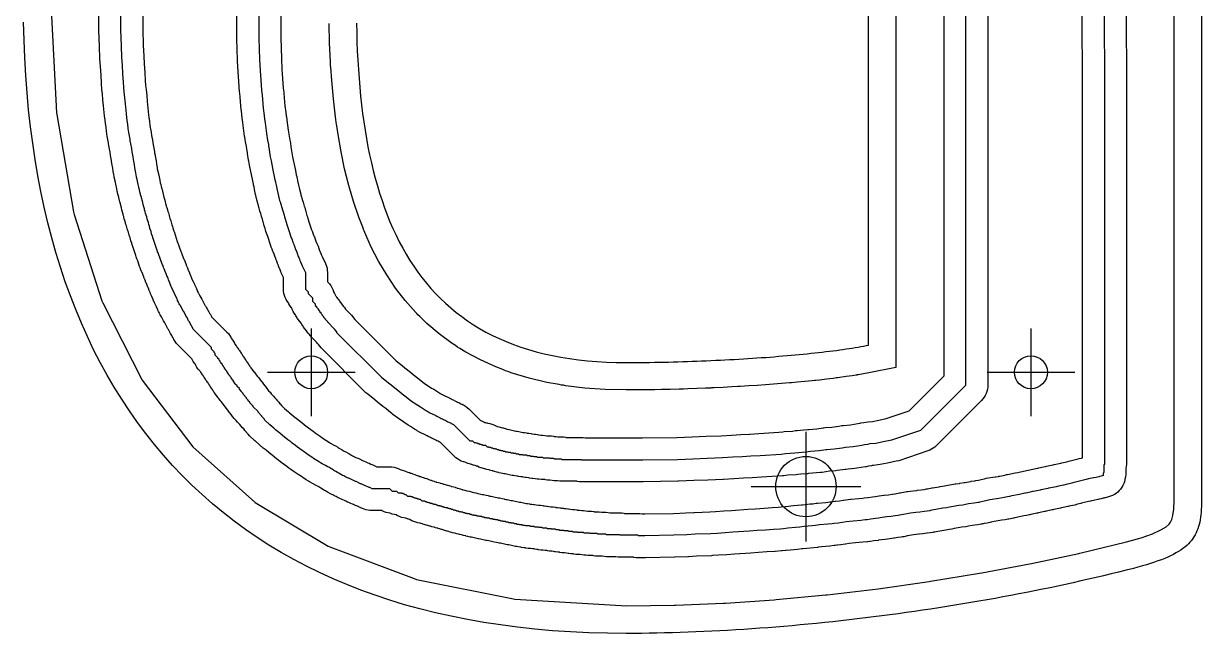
# Model space of a CAD drawing. Header units: millimetres. Extents: x 0 to 1800, y 0 to 406.
# Drawn here: x 0 to 214.8, y 51.5 to 162.7 of the extents above; entities that cross this region are included whole.
import ezdxf

# ---------------------------------------------------------------- set-up
doc = ezdxf.new("R2010")
doc.units = ezdxf.units.MM
for name, color, linetype in [('1_LETTERS', 7, 'Continuous'), ('2_BACK_inset_5mm', 7, 'Continuous'), ('4_THREADED_RODS_MX', 7, 'Continuous'), ('5_CABLE_EXITS_D11', 7, 'Continuous'), ('CENTERLINE', 7, 'Continuous'), ('GROOVE_8MM', 7, 'Continuous')]:
    doc.layers.add(name, color=color, linetype=linetype)

msp = doc.modelspace()

# ---------------------------------------------------------------- linework, layer by layer
at = {"layer": '1_LETTERS'}
for points in [[(214.81, 394.12), (214.81, 75.71), (214.81, 75.17), (214.8, 74.63), (214.77, 74.12), (214.74, 73.62), (214.7, 73.14), (214.64, 72.67), (214.57, 72.22), (214.49, 71.79), (214.39, 71.37), (214.28, 70.96), (214.15, 70.57), (214, 70.18), (213.84, 69.82), (213.65, 69.46), (213.45, 69.11), (213.23, 68.78), (212.99, 68.45), (212.72, 68.14), (212.43, 67.83), (212.12, 67.53), (211.78, 67.24), (211.42, 66.96), (211.03, 66.69), (210.62, 66.42), (210.17, 66.16), (209.7, 65.91), (209.2, 65.66), (208.67, 65.41), (208.11, 65.17), (207.52, 64.93), (206.89, 64.7), (206.23, 64.47), (205.53, 64.24), (204.8, 64.01), (204.04, 63.79), (203.24, 63.56), (202.4, 63.34), (201.06, 63), (199.71, 62.66), (198.35, 62.33), (196.98, 62.01), (195.61, 61.68), (194.23, 61.36), (192.84, 61.05), (191.45, 60.74), (190.05, 60.43), (188.64, 60.13), (187.22, 59.83), (185.8, 59.54), (184.38, 59.25), (182.94, 58.97), (181.51, 58.69), (180.07, 58.42), (178.62, 58.15), (177.17, 57.88), (175.71, 57.62), (174.25, 57.36), (172.79, 57.11), (171.32, 56.87), (169.85, 56.63), (168.38, 56.39), (166.91, 56.16), (165.43, 55.93), (163.95, 55.71), (162.47, 55.49), (160.98, 55.28), (159.5, 55.08), (158.01, 54.88), (156.52, 54.68), (155.03, 54.49), (153.55, 54.31), (152.06, 54.13), (150.57, 53.96), (149.08, 53.79), (147.59, 53.62), (146.11, 53.47), (144.62, 53.32), (143.13, 53.17), (141.65, 53.03), (140.17, 52.9), (138.69, 52.77), (137.22, 52.65), (135.74, 52.53), (134.27, 52.42), (132.8, 52.31), (131.34, 52.22), (129.88, 52.12), (128.42, 52.04), (126.97, 51.96), (125.52, 51.88), (124.07, 51.81), (122.63, 51.75), (121.2, 51.7), (119.77, 51.65), (118.35, 51.6), (116.93, 51.57), (115.52, 51.54), (114.11, 51.52), (112.72, 51.5), (111.32, 51.49), (109.94, 51.49), (106.5, 51.52), (103.11, 51.61), (99.78, 51.77), (96.5, 51.99), (93.28, 52.27), (90.12, 52.62), (87.01, 53.03), (83.95, 53.49), (80.96, 54.02), (78.01, 54.61), (75.13, 55.26), (72.29, 55.97), (69.52, 56.73), (66.8, 57.56), (64.13, 58.45), (61.52, 59.39), (58.96, 60.39), (56.46, 61.45), (54.02, 62.57), (51.63, 63.74), (49.29, 64.97), (47.01, 66.26), (44.78, 67.6), (42.61, 69), (40.49, 70.45), (38.43, 71.96), (36.42, 73.52), (34.47, 75.14), (32.57, 76.81), (30.73, 78.53), (28.94, 80.3), (27.2, 82.13), (25.52, 84.01), (23.89, 85.95), (22.32, 87.93), (20.8, 89.97), (19.33, 92.05), (17.92, 94.19), (16.56, 96.37), (15.26, 98.61), (14.01, 100.9), (12.81, 103.23), (11.67, 105.62), (10.58, 108.05), (9.55, 110.53), (8.57, 113.05), (7.64, 115.63), (6.76, 118.25), (5.94, 120.92), (5.18, 123.63), (4.46, 126.39), (3.8, 129.2), (3.19, 132.05), (2.64, 134.94), (2.14, 137.88), (1.69, 140.87), (1.29, 143.89), (0.95, 146.97), (0.66, 150.08), (0.42, 153.24), (0.24, 156.43), (0.11, 159.67), (0.03, 162.96)], [(60.73, 162.79), (60.77, 161.07), (60.82, 159.36), (60.89, 157.67), (60.98, 156), (61.08, 154.34), (61.2, 152.7), (61.34, 151.08), (61.49, 149.47), (61.66, 147.89), (61.86, 146.32), (62.07, 144.77), (62.3, 143.24), (62.56, 141.73), (62.83, 140.24), (63.13, 138.77), (63.45, 137.32), (63.79, 135.9), (64.15, 134.49), (64.54, 133.11), (64.95, 131.75), (65.39, 130.42), (65.85, 129.11), (66.33, 127.82), (66.84, 126.56), (67.38, 125.32), (67.95, 124.11), (68.54, 122.92), (69.16, 121.76), (69.8, 120.63), (70.48, 119.52), (71.18, 118.44), (71.92, 117.39), (72.68, 116.37), (73.48, 115.37), (74.3, 114.41), (75.16, 113.47), (76.05, 112.56), (76.97, 111.69), (77.92, 110.84), (78.91, 110.03), (79.93, 109.25), (80.98, 108.5), (82.07, 107.78), (83.19, 107.1), (84.35, 106.45), (85.55, 105.83), (86.78, 105.25), (88.05, 104.7), (89.35, 104.19), (90.7, 103.71), (92.08, 103.27), (93.5, 102.86), (94.96, 102.49), (96.46, 102.16), (98, 101.87), (99.58, 101.61), (101.2, 101.39), (102.86, 101.21), (104.57, 101.07), (106.32, 100.97), (108.11, 100.91), (109.94, 100.89), (110.78, 100.89), (111.63, 100.89), (112.48, 100.9), (113.33, 100.91), (114.19, 100.92), (115.05, 100.93), (115.91, 100.95), (116.77, 100.96), (117.63, 100.98), (118.5, 101), (119.36, 101.03), (120.22, 101.05), (121.09, 101.08), (121.95, 101.11), (122.81, 101.14), (123.67, 101.17), (124.53, 101.21), (125.38, 101.25), (126.24, 101.29), (127.09, 101.33), (127.93, 101.37), (128.78, 101.42), (129.62, 101.46), (130.45, 101.51), (131.28, 101.56), (132.11, 101.61), (132.93, 101.66), (133.74, 101.72), (134.55, 101.78), (135.35, 101.83), (136.14, 101.89), (136.93, 101.95), (137.71, 102.02), (138.48, 102.08), (139.25, 102.15), (140, 102.21), (140.74, 102.28), (141.48, 102.35), (142.21, 102.42), (142.92, 102.49), (143.63, 102.57), (144.32, 102.64), (145.01, 102.72), (145.68, 102.79), (146.34, 102.87), (146.98, 102.95), (147.62, 103.03), (148.24, 103.11), (148.85, 103.19), (149.44, 103.28), (150.02, 103.36), (150.59, 103.44), (151.14, 103.53), (151.67, 103.62), (152.19, 103.71), (152.7, 103.79), (153.18, 103.88), (153.65, 103.97), (154.11, 104.06), (154.11, 263.73)]]:
    msp.add_lwpolyline(points, dxfattribs=at)
at = {"layer": '2_BACK_inset_5mm'}
for points in [[(5, 166.41), (6.05, 146.44), (6.09, 146.1), (9.15, 128.39), (9.27, 127.89), (14.32, 112.15), (14.47, 111.77), (21.6, 97.77), (21.64, 97.7), (30.89, 85.54), (42.21, 75.41), (42.25, 75.38), (55.58, 67.41), (55.9, 67.25), (71.23, 61.48), (71.67, 61.35), (89.35, 57.78), (89.64, 57.74), (110.05, 56.49), (118.68, 56.62), (118.91, 56.63), (127.68, 57), (128.05, 57.03), (136.9, 57.64), (137.29, 57.67), (146.32, 58.52), (146.57, 58.55), (155.88, 59.64), (165.16, 60.95), (165.41, 60.99), (174.37, 62.46), (174.75, 62.53), (183.48, 64.17), (183.85, 64.25), (192.43, 66.08), (192.66, 66.14), (201.12, 68.18), (203.8, 68.94), (205.89, 69.67), (207.4, 70.36), (208.38, 70.95), (208.91, 71.42), (209.2, 71.79), (209.42, 72.26), (209.62, 73), (209.76, 74.16), (209.81, 75.79), (209.81, 393.91)], [(159.11, 268.08), (159.11, 99.95), (154.19, 98.98), (153.21, 98.81), (152.19, 98.64), (152.06, 98.62), (151.99, 98.6), (151.87, 98.58), (151.12, 98.47), (150.01, 98.31), (148.86, 98.15), (148.49, 98.1), (148.39, 98.09), (148.25, 98.07), (147.66, 98), (146.43, 97.85), (145.15, 97.7), (144.49, 97.63), (144.37, 97.62), (144.25, 97.6), (143.84, 97.56), (142.49, 97.42), (141.11, 97.29), (140.09, 97.2), (139.99, 97.19), (139.91, 97.19), (139.7, 97.17), (138.26, 97.04), (136.8, 96.93), (135.31, 96.82), (133.8, 96.71), (132.27, 96.61), (130.72, 96.52), (130.49, 96.5), (130.41, 96.5), (130.29, 96.49), (129.15, 96.43), (127.57, 96.35), (125.98, 96.27), (125.47, 96.25), (125.35, 96.24), (125.2, 96.24), (124.39, 96.2), (122.78, 96.14), (121.17, 96.08), (120.35, 96.05), (120.2, 96.05), (120.07, 96.05), (119.55, 96.03), (117.94, 95.99), (116.33, 95.95), (115.16, 95.93), (115.04, 95.93), (114.96, 95.93), (114.72, 95.92), (113.12, 95.9), (111.52, 95.89), (109.89, 95.89), (106.09, 95.97), (102.39, 96.23), (98.84, 96.66), (98.46, 96.73), (98.13, 96.75), (97.7, 96.86), (95.45, 97.26), (92.2, 98.03), (89.1, 98.97), (88.32, 99.26), (87.88, 99.37), (87.43, 99.59), (86.14, 100.08), (83.33, 101.35), (80.67, 102.78), (79.59, 103.46), (79.13, 103.69), (78.78, 103.98), (78.16, 104.37), (75.79, 106.11), (73.59, 108), (72.29, 109.28), (71.92, 109.58), (71.71, 109.85), (71.53, 110.03), (69.62, 112.18), (67.86, 114.46), (66.25, 116.85), (64.78, 119.34), (63.44, 121.93), (62.23, 124.62), (62.12, 124.91), (62, 125.14), (61.87, 125.55), (61.15, 127.39), (60.18, 130.25), (59.32, 133.19), (59.11, 134.06), (59.01, 134.36), (58.93, 134.78), (58.57, 136.2), (57.92, 139.29), (57.37, 142.45), (57.14, 144.02), (57.07, 144.35), (57.04, 144.71), (56.9, 145.67), (56.52, 148.96), (56.21, 152.31), (56.05, 154.74), (56.02, 155.02), (56.02, 155.25), (55.98, 155.72), (55.83, 159.19), (55.74, 162.71)]]:
    msp.add_lwpolyline(points, dxfattribs=at)
at = {"layer": '4_THREADED_RODS_MX'}
for p, q in [((52.48, 107.11), (52.48, 91.11)), ((183.72, 107.11), (183.72, 91.11)), ((44.48, 99.11), (60.48, 99.11)), ((175.72, 99.11), (191.72, 99.11))]:
    msp.add_line(p, q, dxfattribs=at)
for centre in [(52.48, 99.11), (183.72, 99.11)]:
    msp.add_circle(centre, 3, dxfattribs=at)
at = {"layer": '5_CABLE_EXITS_D11'}
for p, q in [((142.69, 88.27), (142.69, 68.27)), ((132.69, 78.27), (152.69, 78.27))]:
    msp.add_line(p, q, dxfattribs=at)
msp.add_circle((142.69, 78.27), 5.5, dxfattribs=at)
at = {"layer": 'CENTERLINE'}
for points in [[(197.03, 385.61), (197.12, 82.32), (197.02, 82.23), (197.02, 80.83), (196.92, 80.73), (196.92, 80.28), (196.55, 80.19), (196.25, 80.09), (196.12, 80.05), (195.62, 79.95), (195.22, 79.85), (195.13, 79.84), (194.22, 79.65), (193.82, 79.55), (193.32, 79.45), (191.85, 79.09), (191.55, 78.99), (191.15, 78.89), (190.95, 78.82), (190.12, 78.65), (189.72, 78.55), (189.63, 78.54), (188.72, 78.35), (188.32, 78.25), (187.32, 78.05), (186.92, 77.95), (186.83, 77.94), (185.92, 77.75), (185.52, 77.65), (185.43, 77.64), (184.52, 77.45), (184.12, 77.35), (184.03, 77.34), (183.12, 77.15), (182.72, 77.05), (182.63, 77.04), (182.13, 76.94), (181.63, 76.84), (180.22, 76.55), (179.82, 76.45), (179.73, 76.44), (178.82, 76.25), (178.55, 76.19), (177.85, 76.1), (176.2, 75.82), (175.52, 75.65), (175.43, 75.64), (174.93, 75.54), (174.43, 75.44), (174.21, 75.39), (174.1, 75.37), (173.4, 75.27), (172.31, 75.09), (171.53, 74.94), (171.33, 74.9), (170.55, 74.8), (168.9, 74.52), (168.35, 74.39), (167.65, 74.3), (166.41, 74.09), (165.63, 73.94), (165.41, 73.89), (165.3, 73.87), (164.8, 73.8), (164.25, 73.72), (163.45, 73.62), (162.75, 73.52), (161.75, 73.4), (160.51, 73.19), (159.73, 73.04), (159.53, 73), (158.95, 72.92), (158.25, 72.82), (157.45, 72.72), (156.6, 72.6), (155.9, 72.5), (155.35, 72.42), (154.55, 72.32), (153.85, 72.22), (153.5, 72.18), (152.7, 72.11), (151.3, 71.98), (150.05, 71.82), (149.35, 71.72), (148.55, 71.62), (147.85, 71.52), (147.5, 71.48), (146.7, 71.41), (145.15, 71.27), (144.45, 71.17), (143.8, 71.11), (142.4, 70.98), (141.6, 70.88), (140.8, 70.81), (139.4, 70.68), (138.6, 70.58), (137.97, 70.52), (136.78, 70.44), (135.32, 70.34), (133.78, 70.24), (132.38, 70.14), (129.38, 69.94), (127.98, 69.84), (126.48, 69.74), (125.37, 69.66), (122.51, 69.56), (121, 69.46), (118.63, 69.38), (113.34, 69.28), (112.12, 69.28), (112.02, 69.38), (108.82, 69.38), (108.72, 69.48), (106.32, 69.48), (106.22, 69.58), (104.72, 69.58), (104.62, 69.68), (103.32, 69.68), (103.22, 69.78), (102.22, 69.78), (102.12, 69.88), (101.12, 69.88), (101.02, 69.98), (100.22, 69.98), (100.12, 70.08), (99.42, 70.08), (99.32, 70.18), (98.62, 70.18), (98.52, 70.28), (97.82, 70.28), (97.72, 70.38), (97.12, 70.38), (97.02, 70.48), (96.32, 70.48), (96.22, 70.58), (95.52, 70.58), (95.42, 70.68), (94.72, 70.68), (94.62, 70.78), (94.02, 70.78), (93.92, 70.88), (93.22, 70.88), (93.12, 70.98), (92.42, 70.98), (92.32, 71.08), (91.62, 71.08), (91.52, 71.18), (91.02, 71.18), (90.92, 71.28), (90.52, 71.28), (90.42, 71.38), (90.02, 71.38), (89.92, 71.48), (89.52, 71.48), (89.42, 71.58), (89.02, 71.58), (88.92, 71.68), (88.52, 71.68), (88.42, 71.78), (88.02, 71.78), (87.92, 71.88), (87.52, 71.88), (87.42, 71.98), (87.02, 71.98), (86.92, 72.08), (86.62, 72.08), (86.52, 72.18), (86.12, 72.18), (86.02, 72.28), (85.62, 72.28), (85.52, 72.38), (85.12, 72.38), (85.02, 72.48), (84.62, 72.48), (84.52, 72.58), (84.12, 72.58), (84.02, 72.68), (83.72, 72.68), (83.62, 72.78), (83.22, 72.78), (83.12, 72.88), (82.72, 72.88), (82.62, 72.98), (82.22, 72.98), (82.12, 73.08), (81.82, 73.08), (81.72, 73.18), (81.42, 73.18), (81.32, 73.28), (81.02, 73.28), (80.92, 73.38), (80.62, 73.38), (80.52, 73.48), (80.22, 73.48), (80.12, 73.58), (79.82, 73.58), (79.72, 73.68), (79.42, 73.68), (79.32, 73.78), (79.02, 73.78), (78.92, 73.88), (78.72, 73.88), (78.62, 73.98), (78.42, 73.98), (78.32, 74.08), (78.02, 74.08), (77.92, 74.18), (77.72, 74.18), (77.62, 74.28), (77.42, 74.28), (77.32, 74.38), (77.02, 74.38), (76.92, 74.48), (76.72, 74.48), (76.62, 74.58), (76.32, 74.58), (76.22, 74.68), (76.02, 74.68), (75.92, 74.78), (75.62, 74.78), (75.52, 74.88), (75.32, 74.88), (75.22, 74.98), (74.92, 74.98), (74.82, 75.08), (74.62, 75.08), (74.52, 75.18), (74.22, 75.18), (74.12, 75.28), (73.92, 75.28), (73.82, 75.38), (73.62, 75.38), (73.52, 75.48), (73.32, 75.48), (73.22, 75.58), (72.72, 75.58), (72.42, 75.88), (72.22, 75.88), (72.12, 75.98), (71.92, 75.98), (71.82, 76.08), (71.62, 76.08), (71.52, 76.18), (71.32, 76.18), (71.22, 76.28), (71.02, 76.28), (70.92, 76.38), (70.72, 76.38), (70.62, 76.48), (70.12, 76.48), (69.82, 76.78), (69.62, 76.78), (69.52, 76.88), (69.32, 76.88), (69.22, 76.98), (69.02, 76.98), (68.92, 77.08), (68.42, 77.08), (68.12, 77.38), (67.32, 77.38), (66.82, 77.88), (63.57, 77.88), (63.17, 78.08), (63.07, 78.08), (62.27, 78.48), (62.17, 78.48), (61.57, 78.78), (61.47, 78.78), (60.67, 79.18), (60.57, 79.18), (59.37, 79.78), (59.27, 79.78), (59.2, 79.81), (59, 79.91), (58.8, 80.01), (58.6, 80.11), (58.4, 80.21), (58.2, 80.31), (58, 80.41), (57.8, 80.51), (57.79, 80.52), (57.49, 80.72), (57.29, 80.82), (56.99, 81.02), (56.59, 81.22), (56.29, 81.42), (56.09, 81.52), (55.79, 81.72), (55.39, 81.92), (55.09, 82.12), (54.49, 82.42), (54.19, 82.62), (53.79, 82.82), (53.5, 83.01), (53.2, 83.21), (52.9, 83.41), (52.6, 83.61), (52.3, 83.81), (52.11, 83.94), (51.71, 84.24), (51, 84.71), (50.81, 84.84), (50.41, 85.15), (50.01, 85.45), (49.61, 85.75), (49.03, 86.18), (48.74, 86.41), (48.24, 86.81), (47.24, 87.61), (46.74, 88.01), (46.24, 88.41), (45.98, 88.62), (45.67, 88.89), (44.93, 89.55), (43.98, 90.43), (43.98, 90.53), (43.48, 91.03), (43.48, 91.13), (42.78, 91.83), (42.78, 91.93), (41.88, 92.83), (41.88, 92.93), (41.28, 93.53), (41.28, 93.63), (40.98, 93.93), (40.98, 94.03), (40.68, 94.33), (40.68, 94.43), (40.38, 94.73), (40.38, 94.83), (40.08, 95.13), (40.08, 95.23), (39.78, 95.53), (39.78, 95.63), (39.38, 96.03), (39.38, 96.13), (38.98, 96.53), (38.98, 96.63), (38.58, 97.03), (38.58, 97.13), (38.28, 97.43), (38.28, 97.53), (38.08, 97.73), (38.08, 97.83), (37.88, 98.03), (37.88, 98.13), (37.68, 98.33), (37.68, 98.43), (37.48, 98.63), (37.48, 98.73), (37.28, 98.93), (37.28, 99.03), (37.08, 99.23), (37.08, 99.33), (36.88, 99.53), (36.88, 99.63), (36.68, 99.83), (36.68, 99.93), (36.48, 100.13), (36.48, 100.23), (36.28, 100.43), (36.28, 100.53), (36.08, 100.73), (36.08, 100.83), (35.88, 101.03), (35.88, 101.13), (35.68, 101.33), (35.68, 101.43), (35.48, 101.63), (35.48, 101.73), (34.98, 102.23), (34.98, 102.53), (34.78, 102.73), (34.78, 102.83), (34.28, 103.33), (34.28, 103.63), (31.03, 106.88), (30.73, 107.48), (30.63, 107.58), (30.23, 108.38), (30.13, 108.48), (29.83, 109.08), (29.73, 109.18), (29.23, 110.18), (29.13, 110.28), (28.63, 111.28), (28.53, 111.38), (28.41, 111.61), (28.31, 111.81), (28.21, 112.01), (28.11, 112.21), (28.07, 112.29), (27.97, 112.59), (27.47, 113.59), (27.37, 113.89), (26.97, 114.69), (26.87, 114.99), (26.77, 115.19), (26.67, 115.49), (26.57, 115.69), (26.47, 115.99), (26.37, 116.19), (26.27, 116.49), (26.17, 116.69), (26.07, 116.99), (25.97, 117.19), (25.87, 117.49), (25.77, 117.69), (25.67, 117.99), (25.57, 118.19), (25.47, 118.49), (25.37, 118.69), (25.27, 118.99), (25.17, 119.19), (25.07, 119.49), (24.97, 119.69), (24.57, 120.89), (24.47, 121.09), (24.47, 121.09), (24.37, 121.39), (24.27, 121.69), (23.67, 123.49), (23.63, 123.57), (23.58, 123.75), (23.38, 124.35), (23.28, 124.75), (23.08, 125.35), (22.98, 125.75), (22.88, 126.05), (22.78, 126.45), (22.58, 127.05), (22.48, 127.45), (22.28, 128.05), (22.18, 128.45), (22.08, 128.75), (22.05, 128.89), (21.95, 129.29), (21.85, 129.69), (21.75, 130.09), (21.48, 131.15), (21.38, 131.45), (21.35, 131.59), (21.25, 131.99), (21.15, 132.39), (21.05, 132.78), (21.03, 132.87), (20.93, 133.37), (20.75, 134.28), (20.65, 134.68), (20.63, 134.77), (20.49, 135.49), (20.44, 135.81), (20.34, 136.41), (20.24, 137.01), (20.09, 137.89), (19.99, 138.39), (19.94, 138.71), (19.84, 139.31), (19.74, 139.91), (19.59, 140.79), (19.49, 141.29), (19.44, 141.61), (19.34, 142.21), (19.24, 142.81), (19.17, 143.21), (19.12, 143.55), (19.02, 144.35), (18.92, 145.05), (18.85, 145.58), (18.78, 146.26), (18.6, 148.08), (18.5, 149.18), (18.39, 150.26), (18.31, 151.06), (18.23, 152.03), (18.14, 153.51), (18.04, 155.11), (17.95, 156.52), (17.86, 158.64), (17.78, 161.59), (17.69, 199.2)], [(42.92, 214.93), (42.92, 160.05), (43.04, 156.13), (43.16, 154.13), (43.27, 152.38), (43.41, 150.53), (43.52, 149.67), (43.59, 148.84), (43.72, 147.27), (43.88, 145.96), (43.98, 145.26), (44.06, 144.61), (44.31, 142.65), (44.51, 141.42), (44.67, 140.64), (44.71, 140.44), (44.81, 139.65), (45.01, 138.42), (45.17, 137.64), (45.57, 135.64), (45.67, 135.14), (45.85, 134.23), (45.95, 133.83), (45.97, 133.74), (46.07, 133.24), (46.25, 132.33), (46.45, 131.52), (46.72, 130.46), (46.82, 130.16), (46.92, 129.76), (47.12, 129.16), (47.22, 128.76), (47.42, 128.16), (47.52, 127.76), (47.62, 127.46), (47.72, 127.06), (47.92, 126.46), (48.02, 126.06), (48.33, 125.12), (48.83, 123.62), (48.93, 123.42), (49.13, 122.82), (49.23, 122.62), (49.33, 122.32), (49.43, 122.12), (49.63, 121.52), (49.73, 121.32), (49.83, 121.02), (49.93, 120.82), (50.13, 120.22), (50.23, 120.02), (50.33, 119.72), (50.43, 119.52), (50.53, 119.22), (50.73, 118.82), (50.83, 118.52), (51.42, 117.33), (51.42, 114.28), (51.92, 113.78), (51.92, 113.48), (52.72, 112.68), (52.72, 112.08), (53.22, 111.58), (53.22, 111.28), (53.42, 111.08), (53.42, 110.98), (53.72, 110.68), (53.72, 110.58), (54.02, 110.28), (54.02, 110.18), (54.22, 109.98), (54.22, 109.88), (54.42, 109.68), (54.42, 109.58), (54.72, 109.28), (54.72, 109.18), (55.02, 108.88), (55.02, 108.78), (55.42, 108.38), (55.42, 108.28), (56.72, 106.98), (56.72, 106.88), (57.12, 106.48), (57.12, 106.38), (65.29, 98.21), (66.56, 97.2), (67.06, 96.8), (68.06, 96), (68.56, 95.6), (69.06, 95.2), (69.77, 94.63), (70.79, 93.87), (72.41, 92.79), (72.61, 92.69), (73.51, 92.09), (73.71, 91.99), (74.01, 91.79), (75.2, 91.2), (75.4, 91.1), (75.6, 91), (76, 90.8), (76.2, 90.7), (76.4, 90.6), (76.6, 90.5), (77, 90.3), (77.2, 90.2), (77.4, 90.1), (77.6, 90), (78, 89.8), (78.2, 89.7), (78.4, 89.6), (78.43, 89.58), (81.38, 86.63), (81.88, 86.63), (82.18, 86.33), (82.38, 86.33), (82.48, 86.23), (82.78, 86.23), (82.88, 86.13), (83.08, 86.13), (83.18, 86.03), (83.38, 86.03), (83.48, 85.93), (83.68, 85.93), (83.78, 85.83), (84.28, 85.83), (84.58, 85.53), (84.78, 85.53), (84.88, 85.43), (85.18, 85.43), (85.28, 85.33), (85.58, 85.33), (85.68, 85.23), (85.98, 85.23), (86.08, 85.13), (86.28, 85.13), (86.38, 85.03), (86.68, 85.03), (86.78, 84.93), (86.98, 84.93), (87.08, 84.83), (87.38, 84.83), (87.48, 84.73), (87.78, 84.73), (87.88, 84.63), (88.28, 84.63), (88.38, 84.53), (88.78, 84.53), (88.88, 84.43), (89.28, 84.43), (89.38, 84.33), (89.78, 84.33), (89.88, 84.23), (90.28, 84.23), (90.38, 84.13), (90.98, 84.13), (91.08, 84.03), (91.78, 84.03), (91.88, 83.93), (92.38, 83.93), (92.48, 83.83), (92.98, 83.83), (93.08, 83.73), (93.58, 83.73), (93.68, 83.63), (94.68, 83.63), (94.78, 83.53), (95.88, 83.53), (95.98, 83.43), (96.68, 83.43), (96.78, 83.33), (98.08, 83.33), (98.18, 83.23), (101.68, 83.23), (101.78, 83.13), (112.95, 83.13), (119.29, 83.23), (122.08, 83.34), (124.68, 83.44), (127.46, 83.55), (129.34, 83.66), (131.07, 83.76), (132.67, 83.86), (134.37, 83.96), (138.15, 84.2), (138.99, 84.3), (140.64, 84.41), (141.34, 84.51), (142.69, 84.6), (143.53, 84.71), (145.08, 84.82), (146.4, 85.01), (146.53, 85.03), (147.83, 85.13), (149.3, 85.34), (149.89, 85.43), (151.29, 85.55), (152.89, 85.82), (153.39, 85.92), (153.99, 86.02), (154.42, 86.1), (155.42, 86.2), (156.77, 86.47), (158.35, 86.79), (163.65, 88.56), (171.88, 96.78), (171.88, 271.13)]]:
    msp.add_lwpolyline(points, dxfattribs=at)
at = {"layer": 'GROOVE_8MM'}
for points in [[(201.03, 385.61), (201.12, 82.33), (201.1, 81.93), (201.05, 81.54), (201.02, 81.46), (201.02, 80.83), (201, 80.43), (200.95, 80.05), (200.9, 79.86), (200.85, 79.53), (200.76, 79.16), (200.64, 78.8), (200.48, 78.46), (200.3, 78.13), (200.08, 77.82), (199.83, 77.53), (199.56, 77.27), (199.26, 77.03), (198.94, 76.83), (198.61, 76.65), (198.26, 76.51), (197.89, 76.4), (197.67, 76.35), (197.52, 76.29), (197.22, 76.21), (197.09, 76.17), (196.91, 76.13), (196.5, 76.05), (196.19, 75.97), (196.01, 75.93), (195.92, 75.92), (195.1, 75.75), (194.79, 75.67), (194.61, 75.63), (194.2, 75.55), (192.97, 75.25), (192.82, 75.19), (192.52, 75.11), (192.27, 75.05), (192.22, 75.03), (191.74, 74.9), (191, 74.75), (190.69, 74.67), (190.51, 74.63), (190.42, 74.62), (189.6, 74.45), (189.29, 74.37), (189.11, 74.33), (188.2, 74.15), (187.89, 74.07), (187.71, 74.03), (187.62, 74.02), (186.8, 73.85), (186.49, 73.77), (186.31, 73.73), (186.22, 73.72), (185.4, 73.55), (185.09, 73.47), (184.91, 73.43), (184.82, 73.42), (184, 73.25), (183.69, 73.17), (183.51, 73.13), (183.42, 73.12), (182.92, 73.02), (182.42, 72.92), (181.1, 72.65), (180.79, 72.57), (180.61, 72.53), (180.52, 72.52), (179.7, 72.35), (179.52, 72.31), (179.04, 72.22), (178.43, 72.14), (177.01, 71.9), (176.49, 71.77), (176.31, 71.73), (176.22, 71.72), (175.72, 71.62), (175.22, 71.52), (175, 71.47), (174.87, 71.45), (174.75, 71.43), (174.66, 71.41), (174.01, 71.32), (173.03, 71.16), (172.32, 71.02), (172.12, 70.98), (171.83, 70.93), (171.13, 70.84), (169.71, 70.6), (169.32, 70.51), (168.84, 70.42), (168.23, 70.34), (167.13, 70.16), (166.42, 70.02), (166.2, 69.97), (166.07, 69.95), (165.95, 69.93), (165.86, 69.91), (165.37, 69.84), (164.82, 69.77), (164.75, 69.76), (163.98, 69.66), (163.32, 69.57), (163.25, 69.56), (162.33, 69.44), (161.23, 69.26), (160.52, 69.12), (160.32, 69.08), (160.03, 69.03), (159.48, 68.96), (158.82, 68.87), (158.75, 68.86), (157.98, 68.76), (157.17, 68.64), (156.47, 68.54), (155.92, 68.47), (155.85, 68.46), (155.08, 68.36), (154.42, 68.27), (154.35, 68.26), (154, 68.21), (153.87, 68.2), (153.06, 68.12), (151.73, 68), (150.58, 67.86), (149.92, 67.77), (149.85, 67.76), (149.08, 67.66), (148.42, 67.57), (148.35, 67.56), (148, 67.51), (147.87, 67.5), (147.06, 67.42), (145.61, 67.29), (145.01, 67.21), (144.81, 67.18), (144.16, 67.12), (142.83, 67), (142.1, 66.91), (141.97, 66.9), (141.16, 66.82), (139.83, 66.7), (139.1, 66.61), (138.97, 66.6), (138.33, 66.54), (138.26, 66.53), (137.07, 66.45), (137.05, 66.45), (135.59, 66.35), (134.06, 66.25), (132.67, 66.15), (132.65, 66.15), (129.66, 65.95), (128.27, 65.85), (128.25, 65.85), (126.76, 65.75), (125.65, 65.67), (125.5, 65.66), (122.71, 65.57), (121.26, 65.47), (121.14, 65.46), (118.77, 65.38), (118.7, 65.38), (113.41, 65.28), (113.34, 65.28), (112.12, 65.28), (111.73, 65.3), (111.34, 65.36), (111.25, 65.38), (108.82, 65.38), (108.43, 65.4), (108.04, 65.46), (107.95, 65.48), (106.32, 65.48), (105.93, 65.5), (105.54, 65.56), (105.45, 65.58), (104.72, 65.58), (104.33, 65.6), (103.94, 65.66), (103.85, 65.68), (103.32, 65.68), (102.93, 65.7), (102.54, 65.76), (102.45, 65.78), (102.22, 65.78), (101.83, 65.8), (101.44, 65.86), (101.35, 65.88), (101.12, 65.88), (100.73, 65.9), (100.34, 65.96), (100.25, 65.98), (100.22, 65.98), (99.83, 66), (99.44, 66.06), (99.33, 66.09), (99.03, 66.1), (98.64, 66.16), (98.53, 66.19), (98.23, 66.2), (97.84, 66.26), (97.73, 66.29), (97.43, 66.3), (97.04, 66.36), (96.91, 66.39), (96.73, 66.4), (96.34, 66.46), (96.23, 66.49), (95.93, 66.5), (95.54, 66.56), (95.43, 66.59), (95.13, 66.6), (94.74, 66.66), (94.63, 66.69), (94.33, 66.7), (93.94, 66.76), (93.81, 66.79), (93.63, 66.8), (93.24, 66.86), (93.13, 66.89), (92.83, 66.9), (92.44, 66.96), (92.33, 66.99), (92.03, 67), (91.64, 67.06), (91.53, 67.09), (91.23, 67.1), (90.84, 67.16), (90.68, 67.2), (90.63, 67.2), (90.24, 67.26), (89.99, 67.32), (89.74, 67.36), (89.49, 67.42), (89.24, 67.46), (88.99, 67.52), (88.74, 67.56), (88.49, 67.62), (88.24, 67.66), (87.99, 67.72), (87.74, 67.76), (87.49, 67.82), (87.24, 67.86), (86.99, 67.92), (86.74, 67.96), (86.49, 68.02), (86.24, 68.06), (85.86, 68.15), (85.85, 68.16), (85.84, 68.16), (85.59, 68.22), (85.34, 68.26), (85.09, 68.32), (84.84, 68.36), (84.59, 68.42), (84.34, 68.46), (84.09, 68.52), (83.84, 68.56), (83.59, 68.62), (83.34, 68.66), (82.96, 68.75), (82.95, 68.76), (82.94, 68.76), (82.69, 68.82), (82.44, 68.86), (82.19, 68.92), (81.94, 68.96), (81.69, 69.02), (81.44, 69.06), (81.06, 69.15), (81.05, 69.16), (81.04, 69.16), (80.66, 69.25), (80.65, 69.26), (80.64, 69.26), (80.26, 69.35), (80.25, 69.36), (80.24, 69.36), (79.86, 69.45), (79.85, 69.46), (79.84, 69.46), (79.46, 69.55), (79.45, 69.56), (79.44, 69.56), (79.06, 69.65), (79.05, 69.66), (79.04, 69.66), (78.66, 69.75), (78.65, 69.76), (78.64, 69.76), (78.26, 69.85), (78.25, 69.86), (78.24, 69.86), (77.86, 69.95), (77.63, 70.04), (77.56, 70.05), (77.33, 70.14), (77.26, 70.15), (77.25, 70.16), (77.24, 70.16), (76.86, 70.25), (76.63, 70.34), (76.56, 70.35), (76.33, 70.44), (76.26, 70.45), (76.25, 70.46), (76.24, 70.46), (75.86, 70.55), (75.63, 70.64), (75.56, 70.65), (75.55, 70.66), (75.54, 70.66), (75.16, 70.75), (74.93, 70.84), (74.86, 70.85), (74.85, 70.86), (74.84, 70.86), (74.46, 70.95), (74.23, 71.04), (74.16, 71.05), (74.15, 71.06), (74.14, 71.06), (73.76, 71.15), (73.53, 71.24), (73.46, 71.25), (73.45, 71.26), (73.44, 71.26), (73.06, 71.35), (72.83, 71.44), (72.76, 71.45), (72.53, 71.54), (72.46, 71.55), (72.33, 71.6), (71.94, 71.66), (71.56, 71.75), (71.19, 71.89), (70.84, 72.05), (70.53, 72.23), (70.53, 72.24), (70.46, 72.25), (70.23, 72.34), (70.16, 72.35), (69.93, 72.44), (69.86, 72.45), (69.73, 72.5), (69.34, 72.56), (68.96, 72.65), (68.59, 72.79), (68.24, 72.95), (67.98, 73.11), (67.64, 73.16), (67.26, 73.25), (66.89, 73.39), (66.83, 73.42), (66.54, 73.46), (66.16, 73.55), (65.79, 73.69), (65.44, 73.85), (65.39, 73.88), (63.57, 73.88), (63.2, 73.9), (62.84, 73.95), (62.47, 74.03), (62.12, 74.15), (61.83, 74.28), (61.62, 74.35), (61.28, 74.5), (60.91, 74.69), (60.72, 74.75), (60.38, 74.9), (60.21, 74.99), (60.02, 75.05), (59.68, 75.2), (59.31, 75.39), (59.12, 75.45), (58.78, 75.6), (58.01, 75.99), (57.82, 76.05), (57.48, 76.2), (57.42, 76.24), (57.22, 76.34), (57.02, 76.44), (56.82, 76.54), (56.62, 76.64), (56.42, 76.74), (56.22, 76.84), (56.02, 76.94), (56, 76.94), (55.57, 77.19), (55.46, 77.27), (55.07, 77.49), (54.98, 77.56), (54.8, 77.64), (54.37, 77.89), (54.26, 77.97), (53.87, 78.19), (53.78, 78.26), (53.6, 78.34), (53.17, 78.59), (53.08, 78.66), (52.7, 78.84), (52.27, 79.09), (52.18, 79.16), (52, 79.24), (51.57, 79.49), (51.29, 79.68), (50.99, 79.88), (50.69, 80.08), (50.39, 80.28), (50.09, 80.48), (49.89, 80.61), (49.71, 80.74), (49.4, 80.97), (48.79, 81.38), (48.59, 81.51), (48.41, 81.64), (48.01, 81.95), (47.61, 82.25), (47.21, 82.55), (46.63, 82.98), (46.53, 83.06), (46.24, 83.28), (45.74, 83.68), (44.74, 84.48), (44.24, 84.88), (43.74, 85.28), (43.48, 85.5), (43.37, 85.58), (43.06, 85.85), (42.99, 85.91), (42.25, 86.58), (42.2, 86.62), (41.25, 87.5), (40.97, 87.8), (40.71, 88.12), (40.69, 88.15), (40.65, 88.2), (40.38, 88.49), (40.17, 88.77), (39.95, 89), (39.68, 89.29), (39.47, 89.57), (39.05, 90), (38.78, 90.29), (38.57, 90.57), (38.45, 90.7), (38.18, 90.99), (37.95, 91.3), (37.93, 91.34), (37.88, 91.39), (37.65, 91.7), (37.63, 91.74), (37.58, 91.79), (37.35, 92.1), (37.33, 92.14), (37.28, 92.19), (37.05, 92.5), (37.03, 92.54), (36.98, 92.59), (36.75, 92.9), (36.73, 92.94), (36.68, 92.99), (36.45, 93.3), (36.45, 93.31), (36.28, 93.49), (36.05, 93.8), (36.05, 93.81), (35.88, 93.99), (35.65, 94.3), (35.65, 94.31), (35.48, 94.49), (35.25, 94.8), (35.23, 94.84), (35.18, 94.89), (34.95, 95.2), (34.86, 95.36), (34.75, 95.5), (34.66, 95.66), (34.55, 95.8), (34.46, 95.96), (34.35, 96.1), (34.26, 96.26), (34.15, 96.4), (34.06, 96.56), (33.95, 96.7), (33.86, 96.86), (33.75, 97), (33.66, 97.16), (33.55, 97.3), (33.46, 97.46), (33.35, 97.6), (33.26, 97.76), (33.15, 97.9), (33.06, 98.06), (32.95, 98.2), (32.86, 98.36), (32.75, 98.5), (32.66, 98.66), (32.55, 98.8), (32.46, 98.96), (32.35, 99.1), (32.26, 99.26), (32.17, 99.37), (32.15, 99.4), (31.88, 99.69), (31.65, 100), (31.45, 100.34), (31.29, 100.67), (31.18, 100.79), (30.95, 101.1), (30.75, 101.44), (30.7, 101.55), (28.2, 104.05), (27.91, 104.37), (27.66, 104.71), (27.45, 105.09), (27.34, 105.3), (27.26, 105.41), (27.05, 105.79), (26.84, 106.2), (26.76, 106.31), (26.55, 106.69), (26.44, 106.9), (26.36, 107.01), (26.15, 107.39), (25.84, 108), (25.76, 108.11), (25.55, 108.49), (25.24, 109.1), (25.16, 109.21), (24.95, 109.59), (24.83, 109.82), (24.73, 110.02), (24.63, 110.22), (24.53, 110.42), (24.49, 110.5), (24.28, 111.02), (24.27, 111.05), (23.89, 111.8), (23.68, 112.32), (23.67, 112.35), (23.39, 112.9), (23.18, 113.42), (23.15, 113.51), (22.98, 113.92), (22.95, 114.01), (22.78, 114.42), (22.75, 114.51), (22.58, 114.92), (22.55, 115.01), (22.38, 115.42), (22.35, 115.51), (22.18, 115.92), (22.15, 116.01), (21.98, 116.42), (21.95, 116.51), (21.78, 116.92), (21.75, 117.01), (21.58, 117.42), (21.55, 117.51), (21.38, 117.92), (21.35, 118.01), (21.18, 118.42), (20.85, 119.41), (20.68, 119.82), (20.57, 120.13), (20.47, 120.43), (19.93, 122.06), (19.88, 122.19), (19.75, 122.6), (19.74, 122.63), (19.59, 123.09), (19.5, 123.38), (19.44, 123.63), (19.29, 124.09), (19.2, 124.38), (19.14, 124.63), (19.09, 124.79), (19, 125.08), (18.94, 125.33), (18.79, 125.79), (18.7, 126.08), (18.64, 126.33), (18.49, 126.79), (18.4, 127.08), (18.34, 127.33), (18.29, 127.49), (18.2, 127.78), (18.17, 127.92), (18.07, 128.32), (17.97, 128.72), (17.87, 129.12), (17.64, 130.03), (17.59, 130.19), (17.5, 130.48), (17.47, 130.62), (17.37, 131.02), (17.27, 131.42), (17.17, 131.81), (17.13, 132), (17.11, 132.09), (17.01, 132.59), (16.85, 133.41), (16.77, 133.71), (16.73, 133.9), (16.71, 133.99), (16.57, 134.71), (16.54, 134.83), (16.49, 135.15), (16.39, 135.75), (16.29, 136.35), (16.15, 137.17), (16.07, 137.61), (16.04, 137.73), (15.99, 138.05), (15.89, 138.65), (15.79, 139.25), (15.65, 140.07), (15.57, 140.51), (15.54, 140.63), (15.49, 140.95), (15.39, 141.55), (15.29, 142.15), (15.22, 142.55), (15.21, 142.64), (15.16, 142.99), (15.15, 143.06), (15.06, 143.82), (14.96, 144.49), (14.95, 144.56), (14.89, 145.08), (14.88, 145.14), (14.8, 145.82), (14.8, 145.86), (14.62, 147.69), (14.61, 147.72), (14.51, 148.8), (14.41, 149.87), (14.33, 150.66), (14.32, 150.76), (14.25, 151.73), (14.24, 151.78), (14.15, 153.26), (14.05, 154.86), (13.96, 156.27), (13.96, 156.36), (13.87, 158.47), (13.87, 158.52), (13.78, 161.47), (13.78, 161.58), (13.69, 199.19)], [(21.69, 198.48), (21.78, 161.66), (21.86, 158.78), (21.95, 156.73), (22.03, 155.36), (22.03, 155.36), (22.13, 153.76), (22.22, 152.31), (22.29, 151.41), (22.37, 150.66), (22.48, 149.58), (22.48, 149.55), (22.58, 148.46), (22.76, 146.68), (22.83, 146.05), (22.88, 145.58), (22.98, 144.92), (22.99, 144.85), (23.08, 144.08), (23.12, 143.82), (23.18, 143.47), (23.28, 142.87), (23.38, 142.27), (23.42, 142.01), (23.51, 141.58), (23.53, 141.45), (23.68, 140.57), (23.78, 139.97), (23.88, 139.37), (23.92, 139.11), (24.01, 138.68), (24.03, 138.55), (24.18, 137.67), (24.28, 137.07), (24.38, 136.47), (24.42, 136.21), (24.55, 135.56), (24.63, 135.25), (24.67, 135.07), (24.85, 134.16), (24.95, 133.66), (25.03, 133.36), (25.13, 132.96), (25.23, 132.57), (25.28, 132.42), (25.36, 132.12), (25.63, 131.06), (25.73, 130.66), (25.83, 130.26), (25.93, 129.87), (25.98, 129.72), (26.06, 129.42), (26.13, 129.17), (26.28, 128.72), (26.36, 128.42), (26.43, 128.17), (26.58, 127.72), (26.66, 127.42), (26.73, 127.17), (26.78, 127.02), (26.86, 126.72), (26.93, 126.47), (27.08, 126.02), (27.16, 125.72), (27.23, 125.47), (27.38, 125.02), (27.43, 124.84), (27.47, 124.75), (28.06, 122.96), (28.16, 122.66), (28.2, 122.56), (28.37, 122.15), (28.7, 121.16), (28.87, 120.75), (28.9, 120.66), (29.07, 120.25), (29.1, 120.16), (29.27, 119.75), (29.3, 119.66), (29.47, 119.25), (29.5, 119.16), (29.67, 118.75), (29.7, 118.66), (29.87, 118.25), (29.9, 118.16), (30.07, 117.75), (30.1, 117.66), (30.27, 117.25), (30.3, 117.16), (30.47, 116.75), (30.5, 116.66), (30.67, 116.25), (30.68, 116.22), (30.95, 115.68), (31.17, 115.15), (31.18, 115.12), (31.55, 114.38), (31.77, 113.85), (31.78, 113.82), (31.79, 113.8), (31.89, 113.6), (31.91, 113.55), (31.99, 113.44), (32.2, 113.06), (32.51, 112.45), (32.59, 112.34), (32.8, 111.96), (33.11, 111.35), (33.19, 111.24), (33.4, 110.86), (33.51, 110.65), (33.59, 110.54), (33.8, 110.16), (34.01, 109.75), (34.09, 109.64), (34.3, 109.26), (34.31, 109.24), (37.1, 106.45), (37.37, 106.16), (37.6, 105.85), (37.8, 105.51), (37.88, 105.34), (38.1, 105.05), (38.2, 104.89), (38.3, 104.75), (38.5, 104.41), (38.58, 104.24), (38.8, 103.95), (38.9, 103.79), (39, 103.65), (39.1, 103.49), (39.2, 103.35), (39.3, 103.19), (39.4, 103.05), (39.5, 102.89), (39.6, 102.75), (39.7, 102.59), (39.8, 102.45), (39.9, 102.29), (40, 102.15), (40.1, 101.99), (40.2, 101.85), (40.3, 101.69), (40.4, 101.55), (40.5, 101.39), (40.6, 101.25), (40.7, 101.09), (40.8, 100.95), (40.9, 100.79), (41, 100.65), (41.1, 100.49), (41.2, 100.35), (41.3, 100.19), (41.4, 100.05), (41.5, 99.89), (41.6, 99.75), (41.62, 99.71), (41.67, 99.66), (41.9, 99.35), (41.9, 99.34), (42.07, 99.16), (42.3, 98.85), (42.3, 98.84), (42.47, 98.66), (42.7, 98.35), (42.7, 98.34), (42.87, 98.16), (43.1, 97.85), (43.12, 97.81), (43.17, 97.76), (43.4, 97.45), (43.42, 97.41), (43.47, 97.36), (43.7, 97.05), (43.72, 97.01), (43.77, 96.96), (44, 96.65), (44.02, 96.61), (44.07, 96.56), (44.3, 96.25), (44.32, 96.21), (44.37, 96.16), (44.58, 95.88), (44.7, 95.75), (44.97, 95.46), (45.18, 95.18), (45.6, 94.75), (45.87, 94.46), (46.08, 94.18), (46.3, 93.95), (46.57, 93.66), (46.78, 93.38), (46.8, 93.35), (47.07, 93.06), (47.17, 92.93), (47.63, 92.5), (48.31, 91.89), (48.53, 91.7), (48.74, 91.53), (49.24, 91.13), (49.74, 90.73), (50.74, 89.93), (51.24, 89.53), (51.48, 89.34), (52.01, 88.95), (52.41, 88.65), (52.81, 88.35), (53.12, 88.11), (53.22, 88.04), (53.93, 87.57), (54.11, 87.44), (54.42, 87.21), (54.52, 87.14), (54.82, 86.94), (55.12, 86.74), (55.42, 86.54), (55.72, 86.34), (55.8, 86.29), (55.98, 86.2), (56.41, 85.95), (56.5, 85.89), (56.88, 85.7), (57.31, 85.45), (57.4, 85.39), (57.58, 85.3), (58.01, 85.05), (58.12, 84.97), (58.51, 84.75), (58.6, 84.69), (58.78, 84.6), (59.21, 84.35), (59.32, 84.28), (59.69, 84.06), (59.81, 83.99), (59.99, 83.89), (60.19, 83.79), (60.39, 83.69), (60.59, 83.59), (60.63, 83.57), (60.82, 83.51), (61.16, 83.36), (61.93, 82.97), (62.12, 82.91), (62.46, 82.76), (62.83, 82.57), (63.02, 82.51), (63.36, 82.36), (63.53, 82.27), (63.72, 82.21), (64.06, 82.06), (64.42, 81.88), (66.82, 81.88), (67.21, 81.86), (67.6, 81.8), (67.98, 81.71), (68.35, 81.58), (68.71, 81.41), (68.87, 81.31), (68.9, 81.3), (69.28, 81.21), (69.65, 81.08), (69.92, 80.95), (70.08, 80.91), (70.31, 80.83), (70.38, 80.81), (70.61, 80.73), (70.68, 80.71), (70.91, 80.63), (70.98, 80.61), (71.35, 80.48), (71.62, 80.35), (71.78, 80.31), (72.01, 80.23), (72.08, 80.21), (72.31, 80.13), (72.38, 80.11), (72.61, 80.03), (72.68, 80.01), (72.91, 79.93), (72.98, 79.91), (73.21, 79.83), (73.28, 79.81), (73.51, 79.73), (73.58, 79.71), (73.95, 79.58), (74.22, 79.45), (74.38, 79.41), (74.61, 79.33), (74.68, 79.31), (74.91, 79.23), (74.98, 79.21), (75.21, 79.13), (75.28, 79.11), (75.29, 79.11), (75.3, 79.1), (75.68, 79.01), (75.91, 78.93), (75.98, 78.91), (75.99, 78.91), (76, 78.9), (76.38, 78.81), (76.61, 78.73), (76.68, 78.71), (76.69, 78.71), (76.7, 78.7), (77.08, 78.61), (77.31, 78.53), (77.38, 78.51), (77.39, 78.51), (77.4, 78.5), (77.78, 78.41), (78.01, 78.33), (78.08, 78.31), (78.09, 78.31), (78.1, 78.3), (78.48, 78.21), (78.71, 78.13), (78.78, 78.11), (79.01, 78.03), (79.08, 78.01), (79.09, 78.01), (79.1, 78), (79.48, 77.91), (79.71, 77.83), (79.78, 77.81), (80.01, 77.73), (80.08, 77.71), (80.09, 77.71), (80.1, 77.7), (80.48, 77.61), (80.49, 77.61), (80.5, 77.6), (80.88, 77.51), (80.89, 77.51), (80.9, 77.5), (81.28, 77.41), (81.29, 77.41), (81.3, 77.4), (81.68, 77.31), (81.69, 77.31), (81.7, 77.3), (82.08, 77.21), (82.09, 77.21), (82.1, 77.2), (82.48, 77.11), (82.49, 77.11), (82.5, 77.1), (82.88, 77.01), (82.89, 77.01), (82.9, 77), (83.15, 76.94), (83.4, 76.9), (83.65, 76.84), (83.9, 76.8), (84.15, 76.74), (84.4, 76.7), (84.78, 76.61), (84.79, 76.61), (84.8, 76.6), (85.05, 76.54), (85.3, 76.5), (85.55, 76.44), (85.8, 76.4), (86.05, 76.34), (86.3, 76.3), (86.55, 76.24), (86.8, 76.2), (87.05, 76.14), (87.3, 76.1), (87.68, 76.01), (87.69, 76.01), (87.7, 76), (87.95, 75.94), (88.2, 75.9), (88.45, 75.84), (88.7, 75.8), (88.95, 75.74), (89.2, 75.7), (89.45, 75.64), (89.7, 75.6), (89.95, 75.54), (90.2, 75.5), (90.45, 75.44), (90.7, 75.4), (90.95, 75.34), (91.2, 75.3), (91.45, 75.24), (91.7, 75.2), (91.86, 75.16), (91.91, 75.16), (92.3, 75.1), (92.41, 75.08), (92.71, 75.06), (93.1, 75), (93.21, 74.98), (93.51, 74.96), (93.9, 74.9), (94.01, 74.88), (94.31, 74.86), (94.7, 74.8), (94.84, 74.77), (95.01, 74.76), (95.4, 74.7), (95.51, 74.68), (95.81, 74.66), (96.2, 74.6), (96.31, 74.58), (96.61, 74.56), (97, 74.5), (97.11, 74.48), (97.41, 74.46), (97.8, 74.4), (97.94, 74.37), (98.11, 74.36), (98.5, 74.3), (98.61, 74.28), (98.91, 74.26), (99.3, 74.2), (99.41, 74.18), (99.71, 74.16), (100.1, 74.1), (100.21, 74.08), (100.51, 74.06), (100.9, 74), (100.99, 73.98), (101.02, 73.98), (101.41, 73.96), (101.8, 73.9), (101.89, 73.88), (102.12, 73.88), (102.51, 73.86), (102.9, 73.8), (102.99, 73.78), (103.22, 73.78), (103.61, 73.76), (104, 73.7), (104.09, 73.68), (104.62, 73.68), (105.01, 73.66), (105.4, 73.6), (105.49, 73.58), (106.22, 73.58), (106.61, 73.56), (107, 73.5), (107.09, 73.48), (108.72, 73.48), (109.11, 73.46), (109.5, 73.4), (109.59, 73.38), (112.02, 73.38), (112.41, 73.36), (112.8, 73.3), (112.89, 73.28), (113.31, 73.28), (118.52, 73.37), (120.79, 73.45), (122.24, 73.55), (122.37, 73.56), (125.15, 73.65), (126.2, 73.73), (126.22, 73.73), (127.71, 73.83), (129.1, 73.93), (129.12, 73.93), (132.11, 74.13), (133.5, 74.23), (133.52, 74.23), (135.06, 74.33), (136.51, 74.43), (137.65, 74.51), (138.17, 74.56), (138.91, 74.65), (139.04, 74.66), (140.44, 74.79), (141.17, 74.86), (141.91, 74.95), (142.04, 74.96), (143.44, 75.09), (143.98, 75.14), (144.58, 75.23), (144.79, 75.25), (146.34, 75.39), (147.07, 75.46), (147.32, 75.49), (147.99, 75.58), (148.06, 75.59), (148.82, 75.69), (149.49, 75.78), (149.56, 75.79), (150.81, 75.95), (150.94, 75.96), (152.34, 76.09), (153.07, 76.16), (153.32, 76.19), (153.99, 76.28), (154.06, 76.29), (154.82, 76.39), (155.33, 76.46), (156.03, 76.56), (156.89, 76.68), (156.96, 76.69), (157.72, 76.79), (158.39, 76.88), (158.46, 76.89), (158.89, 76.95), (158.95, 76.96), (159.73, 77.12), (159.86, 77.14), (161.09, 77.35), (161.25, 77.37), (162.22, 77.49), (162.89, 77.58), (162.96, 77.59), (163.72, 77.69), (164.23, 77.76), (164.69, 77.83), (164.69, 77.83), (164.85, 77.86), (165.63, 78.02), (165.76, 78.04), (166.99, 78.25), (167.15, 78.27), (167.61, 78.33), (167.93, 78.4), (168.24, 78.47), (169.89, 78.75), (170.05, 78.77), (170.69, 78.85), (170.75, 78.86), (171.53, 79.02), (171.66, 79.04), (172.74, 79.22), (172.83, 79.23), (173.49, 79.33), (173.49, 79.33), (173.65, 79.36), (174.15, 79.46), (174.64, 79.56), (175.23, 79.7), (175.54, 79.77), (177.19, 80.05), (177.35, 80.07), (177.81, 80.13), (177.85, 80.14), (178.04, 80.18), (178.94, 80.36), (179.25, 80.44), (179.44, 80.48), (180.85, 80.76), (181.35, 80.86), (181.84, 80.96), (182.15, 81.04), (182.34, 81.08), (183.24, 81.26), (183.55, 81.34), (183.74, 81.38), (184.64, 81.56), (184.95, 81.64), (185.14, 81.68), (186.04, 81.86), (186.35, 81.94), (186.54, 81.98), (187.44, 82.16), (187.75, 82.24), (187.94, 82.28), (188.84, 82.46), (189.15, 82.54), (189.34, 82.58), (189.94, 82.7), (190.18, 82.77), (190.44, 82.83), (190.59, 82.88), (190.88, 82.97), (192.35, 83.34), (192.54, 83.38), (192.94, 83.46), (193.12, 83.5), (193.03, 381.6)], [(175.88, 271.13), (175.88, 96.78), (175.86, 96.39), (175.8, 96), (175.7, 95.62), (175.57, 95.25), (175.4, 94.9), (175.2, 94.56), (174.97, 94.25), (174.7, 93.95), (166.48, 85.73), (166.2, 85.48), (165.91, 85.25), (165.59, 85.06), (165.26, 84.89), (164.91, 84.76), (159.61, 82.99), (159.13, 82.87), (157.55, 82.55), (156.2, 82.28), (155.82, 82.22), (155.01, 82.14), (154.77, 82.09), (154.64, 82.07), (154.11, 81.98), (153.67, 81.89), (153.54, 81.87), (151.95, 81.6), (151.62, 81.56), (150.39, 81.46), (149.96, 81.39), (149.87, 81.38), (148.4, 81.17), (148.14, 81.14), (146.97, 81.05), (146.97, 81.05), (145.65, 80.86), (145.37, 80.83), (143.92, 80.73), (143.18, 80.63), (142.95, 80.61), (141.76, 80.53), (141.21, 80.45), (140.91, 80.42), (139.37, 80.32), (138.65, 80.23), (138.4, 80.21), (134.62, 79.97), (134.61, 79.97), (132.91, 79.87), (131.32, 79.77), (131.31, 79.77), (129.57, 79.67), (127.69, 79.56), (127.61, 79.55), (124.83, 79.45), (122.23, 79.35), (119.44, 79.24), (119.35, 79.24), (113.01, 79.13), (112.95, 79.13), (101.78, 79.13), (101.39, 79.15), (101, 79.21), (100.91, 79.23), (98.18, 79.23), (97.79, 79.25), (97.4, 79.31), (97.31, 79.33), (96.78, 79.33), (96.39, 79.35), (96, 79.41), (95.89, 79.43), (95.59, 79.45), (95.2, 79.51), (95.11, 79.53), (94.78, 79.53), (94.39, 79.55), (94, 79.61), (93.91, 79.63), (93.68, 79.63), (93.29, 79.65), (92.9, 79.71), (92.74, 79.75), (92.69, 79.75), (92.3, 79.81), (92.14, 79.85), (92.09, 79.85), (91.7, 79.91), (91.54, 79.95), (91.49, 79.95), (91.1, 80.01), (90.99, 80.03), (90.69, 80.05), (90.3, 80.11), (90.16, 80.14), (89.99, 80.15), (89.6, 80.21), (89.35, 80.27), (89.1, 80.31), (88.85, 80.37), (88.6, 80.41), (88.35, 80.47), (88.1, 80.51), (87.85, 80.57), (87.6, 80.61), (87.35, 80.67), (87.1, 80.71), (86.72, 80.8), (86.71, 80.8), (86.7, 80.81), (86.32, 80.9), (86.31, 80.9), (86.3, 80.91), (85.92, 81), (85.69, 81.08), (85.62, 81.1), (85.61, 81.1), (85.6, 81.11), (85.22, 81.2), (84.99, 81.28), (84.92, 81.3), (84.91, 81.3), (84.9, 81.31), (84.52, 81.4), (84.51, 81.4), (84.5, 81.41), (84.12, 81.5), (84.11, 81.5), (84.1, 81.51), (83.72, 81.6), (83.49, 81.68), (83.42, 81.7), (83.05, 81.83), (82.78, 81.96), (82.62, 82), (82.39, 82.08), (82.32, 82.1), (82.09, 82.18), (82.02, 82.2), (81.79, 82.28), (81.72, 82.3), (81.71, 82.3), (81.7, 82.31), (81.32, 82.4), (81.09, 82.48), (81.02, 82.5), (80.65, 82.63), (80.38, 82.76), (80.22, 82.8), (79.85, 82.93), (79.5, 83.1), (79.16, 83.3), (78.85, 83.53), (78.56, 83.79), (76.03, 86.31), (75.81, 86.42), (75.61, 86.52), (75.41, 86.62), (75.21, 86.72), (74.81, 86.92), (74.61, 87.02), (74.41, 87.12), (74.21, 87.22), (73.81, 87.42), (73.61, 87.52), (73.41, 87.62), (72.22, 88.21), (71.79, 88.46), (71.68, 88.54), (71.29, 88.76), (70.58, 89.24), (70.19, 89.46), (68.57, 90.54), (68.39, 90.67), (67.37, 91.43), (67.27, 91.51), (66.56, 92.08), (66.06, 92.48), (65.56, 92.88), (64.56, 93.68), (64.06, 94.08), (62.79, 95.09), (62.47, 95.39), (54.3, 103.55), (54.03, 103.85), (53.8, 104.16), (53.8, 104.17), (53.63, 104.35), (53.42, 104.63), (52.6, 105.45), (52.33, 105.75), (52.1, 106.06), (52.1, 106.07), (51.93, 106.25), (51.7, 106.56), (51.68, 106.6), (51.63, 106.65), (51.4, 106.96), (51.38, 107), (51.33, 107.05), (51.1, 107.36), (51, 107.52), (50.9, 107.66), (50.8, 107.82), (50.7, 107.96), (50.68, 108), (50.63, 108.05), (50.4, 108.36), (50.38, 108.4), (50.33, 108.45), (50.1, 108.76), (50, 108.92), (49.9, 109.06), (49.7, 109.4), (49.62, 109.57), (49.4, 109.86), (49.2, 110.2), (49.03, 110.55), (48.92, 110.84), (48.83, 110.95), (48.6, 111.26), (48.4, 111.6), (48.32, 111.77), (48.1, 112.06), (47.9, 112.4), (47.73, 112.75), (47.6, 113.12), (47.5, 113.5), (47.44, 113.89), (47.42, 114.28), (47.42, 116.39), (47.25, 116.73), (47.03, 117.26), (47.02, 117.29), (46.95, 117.43), (46.73, 117.96), (46.7, 118.05), (46.53, 118.46), (46.5, 118.55), (46.33, 118.96), (46.2, 119.35), (46.03, 119.76), (46, 119.85), (45.83, 120.26), (45.7, 120.65), (45.53, 121.06), (45.5, 121.15), (45.33, 121.56), (45.2, 121.95), (45.03, 122.36), (44.54, 123.85), (44.22, 124.79), (44.14, 125.09), (44.07, 125.34), (43.92, 125.79), (43.84, 126.09), (43.77, 126.34), (43.72, 126.49), (43.64, 126.79), (43.57, 127.04), (43.42, 127.49), (43.34, 127.79), (43.27, 128.04), (43.12, 128.49), (43.04, 128.79), (42.97, 129.04), (42.92, 129.19), (42.84, 129.49), (42.57, 130.55), (42.37, 131.36), (42.33, 131.54), (42.15, 132.45), (42.05, 132.95), (41.97, 133.26), (41.93, 133.44), (41.75, 134.35), (41.65, 134.85), (41.25, 136.85), (41.09, 137.63), (41.07, 137.76), (40.86, 139), (40.84, 139.16), (40.76, 139.8), (40.75, 139.85), (40.59, 140.63), (40.57, 140.76), (40.36, 142), (40.34, 142.16), (40.09, 144.12), (40.02, 144.73), (39.92, 145.39), (39.91, 145.46), (39.75, 146.78), (39.73, 146.94), (39.6, 148.5), (39.54, 149.26), (39.44, 150.03), (39.42, 150.22), (39.28, 152.07), (39.27, 152.13), (39.16, 153.89), (39.16, 153.9), (39.05, 155.89), (39.04, 156.01), (38.93, 159.93), (38.92, 160.05), (38.92, 214.93)], [(46.92, 214.15), (46.92, 160.1), (47.04, 156.3), (47.15, 154.38), (47.26, 152.65), (47.39, 150.93), (47.48, 150.17), (47.5, 150.01), (47.57, 149.17), (47.69, 147.69), (47.84, 146.49), (47.94, 145.82), (47.95, 145.75), (48.03, 145.11), (48.26, 143.23), (48.45, 142.14), (48.59, 141.42), (48.63, 141.22), (48.68, 140.93), (48.76, 140.23), (48.95, 139.14), (49.09, 138.42), (49.49, 136.42), (49.59, 135.92), (49.75, 135.1), (49.83, 134.8), (49.87, 134.61), (49.89, 134.52), (49.99, 134.02), (50.15, 133.2), (50.33, 132.49), (50.56, 131.58), (50.61, 131.42), (50.7, 131.13), (50.76, 130.88), (50.91, 130.42), (51, 130.13), (51.06, 129.88), (51.21, 129.42), (51.3, 129.13), (51.36, 128.88), (51.41, 128.72), (51.5, 128.43), (51.56, 128.18), (51.71, 127.72), (51.8, 127.43), (51.86, 127.18), (52.13, 126.38), (52.55, 125.1), (52.72, 124.69), (52.85, 124.3), (53.02, 123.89), (53.05, 123.8), (53.22, 123.39), (53.35, 123), (53.52, 122.59), (53.55, 122.5), (53.72, 122.09), (53.85, 121.7), (54.02, 121.29), (54.05, 121.2), (54.22, 120.79), (54.23, 120.76), (54.31, 120.61), (54.52, 120.09), (54.53, 120.06), (55, 119.12), (55.15, 118.78), (55.27, 118.43), (55.36, 118.07), (55.41, 117.7), (55.42, 117.33), (55.42, 115.72), (55.45, 115.67), (55.5, 115.56), (55.55, 115.51), (55.82, 115.22), (56.05, 114.91), (56.25, 114.57), (56.42, 114.21), (56.55, 113.84), (56.57, 113.77), (56.75, 113.47), (56.92, 113.11), (56.94, 113.05), (57.05, 112.91), (57.07, 112.87), (57.12, 112.82), (57.35, 112.51), (57.44, 112.35), (57.55, 112.21), (57.64, 112.05), (57.75, 111.91), (57.77, 111.87), (57.82, 111.82), (58.05, 111.51), (58.07, 111.47), (58.12, 111.42), (58.35, 111.11), (58.35, 111.1), (58.52, 110.92), (58.73, 110.64), (59.55, 109.81), (59.82, 109.52), (60.05, 109.21), (60.05, 109.2), (60.22, 109.02), (60.43, 108.74), (67.97, 101.2), (69.06, 100.33), (69.56, 99.93), (70.56, 99.13), (71.06, 98.73), (71.56, 98.33), (72.22, 97.79), (73.1, 97.14), (74.44, 96.24), (74.83, 96.02), (75.54, 95.54), (75.93, 95.32), (76.02, 95.25), (76.98, 94.77), (77.18, 94.67), (77.38, 94.57), (77.78, 94.37), (77.98, 94.27), (78.18, 94.17), (78.38, 94.07), (78.78, 93.87), (78.98, 93.77), (79.18, 93.67), (79.38, 93.57), (79.78, 93.37), (79.98, 93.27), (80.18, 93.17), (80.22, 93.16), (80.59, 92.94), (80.94, 92.69), (81.26, 92.41), (83.3, 90.36), (83.41, 90.32), (83.76, 90.16), (83.92, 90.06), (83.94, 90.06), (84.17, 89.97), (84.24, 89.96), (84.47, 89.87), (84.54, 89.86), (84.67, 89.81), (85.06, 89.75), (85.44, 89.66), (85.81, 89.52), (86.16, 89.36), (86.32, 89.26), (86.34, 89.26), (86.35, 89.25), (86.36, 89.25), (86.74, 89.16), (86.75, 89.15), (86.76, 89.15), (87.14, 89.06), (87.37, 88.97), (87.44, 88.96), (87.45, 88.95), (87.46, 88.95), (87.84, 88.86), (88.07, 88.77), (88.14, 88.76), (88.15, 88.75), (88.16, 88.75), (88.54, 88.66), (88.55, 88.65), (88.56, 88.65), (88.81, 88.59), (89.06, 88.55), (89.31, 88.49), (89.56, 88.45), (89.81, 88.39), (90.06, 88.35), (90.31, 88.29), (90.56, 88.25), (90.81, 88.19), (91.06, 88.15), (91.19, 88.12), (91.37, 88.11), (91.76, 88.05), (91.87, 88.02), (92.17, 88.01), (92.56, 87.95), (92.72, 87.91), (92.77, 87.91), (93.16, 87.85), (93.32, 87.81), (93.37, 87.81), (93.76, 87.75), (93.92, 87.71), (93.97, 87.71), (94.36, 87.65), (94.45, 87.63), (94.68, 87.63), (95.07, 87.61), (95.46, 87.55), (95.55, 87.53), (95.88, 87.53), (96.27, 87.51), (96.66, 87.45), (96.77, 87.42), (97.07, 87.41), (97.46, 87.35), (97.55, 87.33), (98.08, 87.33), (98.47, 87.31), (98.86, 87.25), (98.95, 87.23), (101.68, 87.23), (102.07, 87.21), (102.46, 87.15), (102.55, 87.13), (112.91, 87.13), (119.18, 87.23), (121.93, 87.34), (124.53, 87.44), (127.26, 87.54), (129.1, 87.65), (130.83, 87.75), (132.42, 87.85), (132.44, 87.85), (134.13, 87.95), (137.78, 88.18), (138.49, 88.27), (138.72, 88.29), (140.22, 88.39), (140.77, 88.47), (141.07, 88.5), (142.3, 88.59), (143.03, 88.68), (143.24, 88.7), (144.66, 88.8), (145.83, 88.97), (145.96, 88.99), (146.22, 89.01), (147.39, 89.1), (148.69, 89.29), (149.23, 89.38), (149.56, 89.42), (150.79, 89.52), (152.17, 89.75), (152.6, 89.84), (152.73, 89.86), (153.27, 89.95), (153.63, 90.03), (154.02, 90.08), (154.83, 90.16), (155.98, 90.39), (157.32, 90.66), (161.49, 92.05), (167.88, 98.44), (167.88, 269.47)]]:
    msp.add_lwpolyline(points, dxfattribs=at)

doc.saveas('drawing.dxf')
